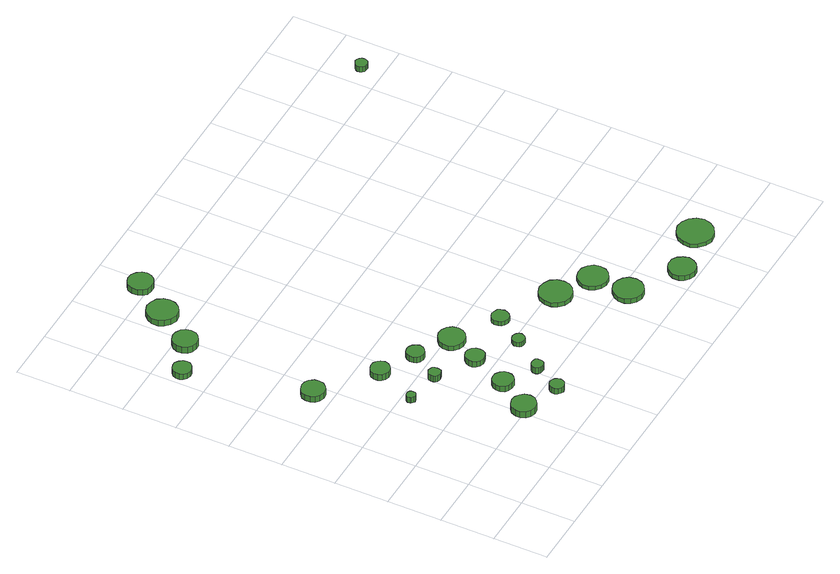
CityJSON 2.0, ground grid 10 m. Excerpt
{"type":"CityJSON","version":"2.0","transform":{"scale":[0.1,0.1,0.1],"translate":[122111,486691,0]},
"CityObjects":{
"tree1":{"type":"SolitaryVegetationObject","attributes":{"function":"something"},"geometry":[{"type":"MultiSurface","lod":"1","boundaries":[[[0,1,2,3,4,5,6,7,8,9,10,11,12,13,14]],[[15,16,17,18,19,20,21,22,23,24,25,26,27,28,29]],[[0,29,28,1]],[[1,28,27,2]],[[2,27,26,3]],[[3,26,25,4]],[[4,25,24,5]],[[5,24,23,6]],[[6,23,22,7]],[[7,22,21,8]],[[8,21,20,9]],[[9,20,19,10]],[[10,19,18,11]],[[11,18,17,12]],[[12,17,16,13]],[[13,16,15,14]],[[14,15,29,0]]]}]},
"tree2":{"type":"SolitaryVegetationObject","attributes":{"function":"something"},"geometry":[{"type":"MultiSurface","lod":"1","boundaries":[[[30,31,32,33,34,35,36,37,38,39,40,41,42,43,44]],[[45,46,47,48,49,50,51,52,53,54,55,56,57,58,59]],[[30,59,58,31]],[[31,58,57,32]],[[32,57,56,33]],[[33,56,55,34]],[[34,55,54,35]],[[35,54,53,36]],[[36,53,52,37]],[[37,52,51,38]],[[38,51,50,39]],[[39,50,49,40]],[[40,49,48,41]],[[41,48,47,42]],[[42,47,46,43]],[[43,46,45,44]],[[44,45,59,30]]]}]},
"tree3":{"type":"SolitaryVegetationObject","attributes":{"function":"something"},"geometry":[{"type":"MultiSurface","lod":"1","boundaries":[[[60,61,62,63,64,65,66,67,68,69,70,71,72,73,74]],[[75,76,77,78,79,80,81,82,83,84,85,86,87,88,89]],[[60,89,88,61]],[[61,88,87,62]],[[62,87,86,63]],[[63,86,85,64]],[[64,85,84,65]],[[65,84,83,66]],[[66,83,82,67]],[[67,82,81,68]],[[68,81,80,69]],[[69,80,79,70]],[[70,79,78,71]],[[71,78,77,72]],[[72,77,76,73]],[[73,76,75,74]],[[74,75,89,60]]]}]},
"tree4":{"type":"SolitaryVegetationObject","attributes":{"function":"something"},"geometry":[{"type":"MultiSurface","lod":"1","boundaries":[[[90,91,92,93,94,95,96,97,98,99,100,101,102,103,104]],[[105,106,107,108,109,110,111,112,113,114,115,116,117,118,119]],[[90,119,118,91]],[[91,118,117,92]],[[92,117,116,93]],[[93,116,115,94]],[[94,115,114,95]],[[95,114,113,96]],[[96,113,112,97]],[[97,112,111,98]],[[98,111,110,99]],[[99,110,109,100]],[[100,109,108,101]],[[101,108,107,102]],[[102,107,106,103]],[[103,106,105,104]],[[104,105,119,90]]]}]},
"tree5":{"type":"SolitaryVegetationObject","attributes":{"function":"something"},"geometry":[{"type":"MultiSurface","lod":"1","boundaries":[[[120,121,122,123,124,125,126,127,128,129,130,131,132,133,134]],[[135,136,137,138,139,140,141,142,143,144,145,146,147,148,149]],[[120,149,148,121]],[[121,148,147,122]],[[122,147,146,123]],[[123,146,145,124]],[[124,145,144,125]],[[125,144,143,126]],[[126,143,142,127]],[[127,142,141,128]],[[128,141,140,129]],[[129,140,139,130]],[[130,139,138,131]],[[131,138,137,132]],[[132,137,136,133]],[[133,136,135,134]],[[134,135,149,120]]]}]},
"tree6":{"type":"SolitaryVegetationObject","attributes":{"function":"something"},"geometry":[{"type":"MultiSurface","lod":"1","boundaries":[[[150,151,152,153,154,155,156,157,158,159,160,161,162,163,164]],[[165,166,167,168,169,170,171,172,173,174,175,176,177,178,179]],[[150,179,178,151]],[[151,178,177,152]],[[152,177,176,153]],[[153,176,175,154]],[[154,175,174,155]],[[155,174,173,156]],[[156,173,172,157]],[[157,172,171,158]],[[158,171,170,159]],[[159,170,169,160]],[[160,169,168,161]],[[161,168,167,162]],[[162,167,166,163]],[[163,166,165,164]],[[164,165,179,150]]]}]},
"tree7":{"type":"SolitaryVegetationObject","attributes":{"function":"something"},"geometry":[{"type":"MultiSurface","lod":"1","boundaries":[[[180,181,182,183,184,185,186,187,188,189,190,191,192,193,194]],[[195,196,197,198,199,200,201,202,203,204,205,206,207,208,209]],[[180,209,208,181]],[[181,208,207,182]],[[182,207,206,183]],[[183,206,205,184]],[[184,205,204,185]],[[185,204,203,186]],[[186,203,202,187]],[[187,202,201,188]],[[188,201,200,189]],[[189,200,199,190]],[[190,199,198,191]],[[191,198,197,192]],[[192,197,196,193]],[[193,196,195,194]],[[194,195,209,180]]]}]},
"tree8":{"type":"SolitaryVegetationObject","attributes":{"function":"something"},"geometry":[{"type":"MultiSurface","lod":"1","boundaries":[[[210,211,212,213,214,215,216,217,218,219,220,221,222,223,224]],[[225,226,227,228,229,230,231,232,233,234,235,236,237,238,239]],[[210,239,238,211]],[[211,238,237,212]],[[212,237,236,213]],[[213,236,235,214]],[[214,235,234,215]],[[215,234,233,216]],[[216,233,232,217]],[[217,232,231,218]],[[218,231,230,219]],[[219,230,229,220]],[[220,229,228,221]],[[221,228,227,222]],[[222,227,226,223]],[[223,226,225,224]],[[224,225,239,210]]]}]},
"tree9":{"type":"SolitaryVegetationObject","attributes":{"function":"something"},"geometry":[{"type":"MultiSurface","lod":"1","boundaries":[[[240,241,242,243,244,245,246,247,248,249,250,251,252,253,254]],[[255,256,257,258,259,260,261,262,263,264,265,266,267,268,269]],[[240,269,268,241]],[[241,268,267,242]],[[242,267,266,243]],[[243,266,265,244]],[[244,265,264,245]],[[245,264,263,246]],[[246,263,262,247]],[[247,262,261,248]],[[248,261,260,249]],[[249,260,259,250]],[[250,259,258,251]],[[251,258,257,252]],[[252,257,256,253]],[[253,256,255,254]],[[254,255,269,240]]]}]},
"tree10":{"type":"SolitaryVegetationObject","attributes":{"function":"something"},"geometry":[{"type":"MultiSurface","lod":"1","boundaries":[[[270,271,272,273,274,275,276,277,278,279,280,281,282,283,284]],[[285,286,287,288,289,290,291,292,293,294,295,296,297,298,299]],[[270,299,298,271]],[[271,298,297,272]],[[272,297,296,273]],[[273,296,295,274]],[[274,295,294,275]],[[275,294,293,276]],[[276,293,292,277]],[[277,292,291,278]],[[278,291,290,279]],[[279,290,289,280]],[[280,289,288,281]],[[281,288,287,282]],[[282,287,286,283]],[[283,286,285,284]],[[284,285,299,270]]]}]},
"tree11":{"type":"SolitaryVegetationObject","attributes":{"function":"something"},"geometry":[{"type":"MultiSurface","lod":"1","boundaries":[[[300,301,302,303,304,305,306,307,308,309,310,311,312,313,314]],[[315,316,317,318,319,320,321,322,323,324,325,326,327,328,329]],[[300,329,328,301]],[[301,328,327,302]],[[302,327,326,303]],[[303,326,325,304]],[[304,325,324,305]],[[305,324,323,306]],[[306,323,322,307]],[[307,322,321,308]],[[308,321,320,309]],[[309,320,319,310]],[[310,319,318,311]],[[311,318,317,312]],[[312,317,316,313]],[[313,316,315,314]],[[314,315,329,300]]]}]},
"tree12":{"type":"SolitaryVegetationObject","attributes":{"function":"something"},"geometry":[{"type":"MultiSurface","lod":"1","boundaries":[[[330,331,332,333,334,335,336,337,338,339,340,341,342,343,344]],[[345,346,347,348,349,350,351,352,353,354,355,356,357,358,359]],[[330,359,358,331]],[[331,358,357,332]],[[332,357,356,333]],[[333,356,355,334]],[[334,355,354,335]],[[335,354,353,336]],[[336,353,352,337]],[[337,352,351,338]],[[338,351,350,339]],[[339,350,349,340]],[[340,349,348,341]],[[341,348,347,342]],[[342,347,346,343]],[[343,346,345,344]],[[344,345,359,330]]]}]},
"tree13":{"type":"SolitaryVegetationObject","attributes":{"function":"something"},"geometry":[{"type":"MultiSurface","lod":"1","boundaries":[[[360,361,362,363,364,365,366,367,368,369,370,371,372,373,374]],[[375,376,377,378,379,380,381,382,383,384,385,386,387,388,389]],[[360,389,388,361]],[[361,388,387,362]],[[362,387,386,363]],[[363,386,385,364]],[[364,385,384,365]],[[365,384,383,366]],[[366,383,382,367]],[[367,382,381,368]],[[368,381,380,369]],[[369,380,379,370]],[[370,379,378,371]],[[371,378,377,372]],[[372,377,376,373]],[[373,376,375,374]],[[374,375,389,360]]]}]},
"tree14":{"type":"SolitaryVegetationObject","attributes":{"function":"something"},"geometry":[{"type":"MultiSurface","lod":"1","boundaries":[[[390,391,392,393,394,395,396,397,398,399,400,401,402,403,404]],[[405,406,407,408,409,410,411,412,413,414,415,416,417,418,419]],[[390,419,418,391]],[[391,418,417,392]],[[392,417,416,393]],[[393,416,415,394]],[[394,415,414,395]],[[395,414,413,396]],[[396,413,412,397]],[[397,412,411,398]],[[398,411,410,399]],[[399,410,409,400]],[[400,409,408,401]],[[401,408,407,402]],[[402,407,406,403]],[[403,406,405,404]],[[404,405,419,390]]]}]},
"tree15":{"type":"SolitaryVegetationObject","attributes":{"function":"something"},"geometry":[{"type":"MultiSurface","lod":"1","boundaries":[[[420,421,422,423,424,425,426,427,428,429,430,431,432,433,434]],[[435,436,437,438,439,440,441,442,443,444,445,446,447,448,449]],[[420,449,448,421]],[[421,448,447,422]],[[422,447,446,423]],[[423,446,445,424]],[[424,445,444,425]],[[425,444,443,426]],[[426,443,442,427]],[[427,442,441,428]],[[428,441,440,429]],[[429,440,439,430]],[[430,439,438,431]],[[431,438,437,432]],[[432,437,436,433]],[[433,436,435,434]],[[434,435,449,420]]]}]},
"tree16":{"type":"SolitaryVegetationObject","attributes":{"function":"something"},"geometry":[{"type":"MultiSurface","lod":"1","boundaries":[[[450,451,452,453,454,455,456,457,458,459,460,461,462,463,464]],[[465,466,467,468,469,470,471,472,473,474,475,476,477,478,479]],[[450,479,478,451]],[[451,478,477,452]],[[452,477,476,453]],[[453,476,475,454]],[[454,475,474,455]],[[455,474,473,456]],[[456,473,472,457]],[[457,472,471,458]],[[458,471,470,459]],[[459,470,469,460]],[[460,469,468,461]],[[461,468,467,462]],[[462,467,466,463]],[[463,466,465,464]],[[464,465,479,450]]]}]},
"tree17":{"type":"SolitaryVegetationObject","attributes":{"function":"something"},"geometry":[{"type":"MultiSurface","lod":"1","boundaries":[[[480,481,482,483,484,485,486,487,488,489,490,491,492,493,494]],[[495,496,497,498,499,500,501,502,503,504,505,506,507,508,509]],[[480,509,508,481]],[[481,508,507,482]],[[482,507,506,483]],[[483,506,505,484]],[[484,505,504,485]],[[485,504,503,486]],[[486,503,502,487]],[[487,502,501,488]],[[488,501,500,489]],[[489,500,499,490]],[[490,499,498,491]],[[491,498,497,492]],[[492,497,496,493]],[[493,496,495,494]],[[494,495,509,480]]]}]},
"tree18":{"type":"SolitaryVegetationObject","attributes":{"function":"something"},"geometry":[{"type":"MultiSurface","lod":"1","boundaries":[[[510,511,512,513,514,515,516,517,518,519,520,521,522,523,524]],[[525,526,527,528,529,530,531,532,533,534,535,536,537,538,539]],[[510,539,538,511]],[[511,538,537,512]],[[512,537,536,513]],[[513,536,535,514]],[[514,535,534,515]],[[515,534,533,516]],[[516,533,532,517]],[[517,532,531,518]],[[518,531,530,519]],[[519,530,529,520]],[[520,529,528,521]],[[521,528,527,522]],[[522,527,526,523]],[[523,526,525,524]],[[524,525,539,510]]]}]},
"tree19":{"type":"SolitaryVegetationObject","attributes":{"function":"something"},"geometry":[{"type":"MultiSurface","lod":"1","boundaries":[[[540,541,542,543,544,545,546,547,548,549,550,551,552,553,554]],[[555,556,557,558,559,560,561,562,563,564,565,566,567,568,569]],[[540,569,568,541]],[[541,568,567,542]],[[542,567,566,543]],[[543,566,565,544]],[[544,565,564,545]],[[545,564,563,546]],[[546,563,562,547]],[[547,562,561,548]],[[548,561,560,549]],[[549,560,559,550]],[[550,559,558,551]],[[551,558,557,552]],[[552,557,556,553]],[[553,556,555,554]],[[554,555,569,540]]]}]},
"tree20":{"type":"SolitaryVegetationObject","attributes":{"function":"something"},"geometry":[{"type":"MultiSurface","lod":"1","boundaries":[[[570,571,572,573,574,575,576,577,578,579,580,581,582,583,584]],[[585,586,587,588,589,590,591,592,593,594,595,596,597,598,599]],[[570,599,598,571]],[[571,598,597,572]],[[572,597,596,573]],[[573,596,595,574]],[[574,595,594,575]],[[575,594,593,576]],[[576,593,592,577]],[[577,592,591,578]],[[578,591,590,579]],[[579,590,589,580]],[[580,589,588,581]],[[581,588,587,582]],[[582,587,586,583]],[[583,586,585,584]],[[584,585,599,570]]]}]},
"tree21":{"type":"SolitaryVegetationObject","attributes":{"function":"something"},"geometry":[{"type":"MultiSurface","lod":"1","boundaries":[[[600,601,602,603,604,605,606,607,608,609,610,611,612,613,614]],[[615,616,617,618,619,620,621,622,623,624,625,626,627,628,629]],[[600,629,628,601]],[[601,628,627,602]],[[602,627,626,603]],[[603,626,625,604]],[[604,625,624,605]],[[605,624,623,606]],[[606,623,622,607]],[[607,622,621,608]],[[608,621,620,609]],[[609,620,619,610]],[[610,619,618,611]],[[611,618,617,612]],[[612,617,616,613]],[[613,616,615,614]],[[614,615,629,600]]]}]},
"tree22":{"type":"SolitaryVegetationObject","attributes":{"function":"something"},"geometry":[{"type":"MultiSurface","lod":"1","boundaries":[[[630,631,632,633,634,635,636,637,638,639,640,641,642,643,644]],[[645,646,647,648,649,650,651,652,653,654,655,656,657,658,659]],[[630,659,658,631]],[[631,658,657,632]],[[632,657,656,633]],[[633,656,655,634]],[[634,655,654,635]],[[635,654,653,636]],[[636,653,652,637]],[[637,652,651,638]],[[638,651,650,639]],[[639,650,649,640]],[[640,649,648,641]],[[641,648,647,642]],[[642,647,646,643]],[[643,646,645,644]],[[644,645,659,630]]]}]},
"tree23":{"type":"SolitaryVegetationObject","attributes":{"function":"something"},"geometry":[{"type":"MultiSurface","lod":"1","boundaries":[[[660,661,662,663,664,665,666,667,668,669,670,671,672,673,674]],[[675,676,677,678,679,680,681,682,683,684,685,686,687,688,689]],[[660,689,688,661]],[[661,688,687,662]],[[662,687,686,663]],[[663,686,685,664]],[[664,685,684,665]],[[665,684,683,666]],[[666,683,682,667]],[[667,682,681,668]],[[668,681,680,669]],[[669,680,679,670]],[[670,679,678,671]],[[671,678,677,672]],[[672,677,676,673]],[[673,676,675,674]],[[674,675,689,660]]]}]}
},
"vertices":[
[98,434,17],[97,442,17],[91,450,17],[84,454,17],[75,455,17],[66,452,17],[59,446,17],[56,438,17],[56,429,17],[59,421,17],[66,415,17],[75,412,17],[84,413,17],[91,418,17],[97,425,17],[97,425,5],[91,418,5],[84,413,5],[75,412,5],[66,415,5],[59,421,5],[56,429,5],[56,438,5],[59,446,5],[66,452,5],[75,455,5],[84,454,5],[91,450,5],[97,442,5],[98,434,5],
[39,652,17],[38,659,17],[33,665,17],[27,669,17],[20,669,17],[13,667,17],[8,662,17],[5,656,17],[5,648,17],[8,642,17],[13,637,17],[20,635,17],[27,636,17],[33,639,17],[38,645,17],[38,645,5],[33,639,5],[27,636,5],[20,635,5],[13,637,5],[8,642,5],[5,648,5],[5,656,5],[8,662,5],[13,667,5],[20,669,5],[27,669,5],[33,665,5],[38,659,5],[39,652,5],
[148,282,16],[148,285,16],[146,288,16],[143,290,16],[139,290,16],[136,289,16],[133,287,16],[132,284,16],[132,280,16],[133,277,16],[136,275,16],[139,273,16],[143,274,16],[146,276,16],[148,278,16],[148,278,4],[146,276,4],[143,274,4],[139,273,4],[136,275,4],[133,277,4],[132,280,4],[132,284,4],[133,287,4],[136,289,4],[139,290,4],[143,290,4],[146,288,4],[148,285,4],[148,282,4],
[231,104,16],[229,114,16],[223,121,16],[215,126,16],[206,127,16],[197,124,16],[190,118,16],[186,109,16],[186,100,16],[190,91,16],[197,85,16],[206,82,16],[215,83,16],[223,88,16],[229,95,16],[229,95,3],[223,88,3],[215,83,3],[206,82,3],[197,85,3],[190,91,3],[186,100,3],[186,109,3],[190,118,3],[197,124,3],[206,127,3],[215,126,3],[223,121,3],[229,114,3],[231,104,3],
[195,359,14],[193,367,14],[189,372,14],[183,376,14],[175,377,14],[169,374,14],[163,370,14],[160,363,14],[160,356,14],[163,349,14],[169,344,14],[175,342,14],[183,343,14],[189,347,14],[193,352,14],[193,352,1],[189,347,1],[183,343,1],[175,342,1],[169,344,1],[163,349,1],[160,356,1],[160,363,1],[163,370,1],[169,374,1],[175,377,1],[183,376,1],[189,372,1],[193,367,1],[195,359,1],
[220,274,15],[219,278,15],[217,282,15],[213,284,15],[208,285,15],[204,283,15],[200,280,15],[199,276,15],[199,271,15],[200,267,15],[204,264,15],[208,263,15],[213,263,15],[217,265,15],[219,269,15],[219,269,2],[217,265,2],[213,263,2],[208,263,2],[204,264,2],[200,267,2],[199,271,2],[199,276,2],[200,280,2],[204,283,2],[208,285,2],[213,284,2],[217,282,2],[219,278,2],[220,274,2],
[110,681,18],[108,690,18],[103,697,18],[94,702,18],[85,703,18],[76,700,18],[69,694,18],[65,685,18],[65,676,18],[69,667,18],[76,661,18],[85,658,18],[94,659,18],[103,664,18],[108,671,18],[108,671,5],[103,664,5],[94,659,5],[85,658,5],[76,661,5],[69,667,5],[65,676,5],[65,685,5],[69,694,5],[76,700,5],[85,703,5],[94,702,5],[103,697,5],[108,690,5],[110,681,5],
[266,164,14],[265,172,14],[260,178,14],[253,182,14],[245,183,14],[238,181,14],[232,175,14],[229,168,14],[229,160,14],[232,153,14],[238,148,14],[245,146,14],[253,146,14],[260,150,14],[265,157,14],[265,157,2],[260,150,2],[253,146,2],[245,146,2],[238,148,2],[232,153,2],[229,160,2],[229,168,2],[232,175,2],[238,181,2],[245,183,2],[253,182,2],[260,178,2],[265,172,2],[266,164,2],
[291,78,15],[290,84,15],[287,88,15],[282,91,15],[277,92,15],[272,90,15],[267,86,15],[265,81,15],[265,76,15],[267,71,15],[272,67,15],[277,65,15],[282,66,15],[287,69,15],[290,73,15],[290,73,3],[287,69,3],[282,66,3],[277,65,3],[272,67,3],[267,71,3],[265,76,3],[265,81,3],[267,86,3],[272,90,3],[277,92,3],[282,91,3],[287,88,3],[290,84,3],[291,78,3],
[259,327,13],[257,333,13],[253,339,13],[247,342,13],[241,343,13],[234,341,13],[229,336,13],[227,330,13],[227,323,13],[229,317,13],[234,313,13],[241,311,13],[247,311,13],[253,315,13],[257,320,13],[257,320,1],[253,315,1],[247,311,1],[241,311,1],[234,313,1],[229,317,1],[227,323,1],[227,330,1],[229,336,1],[234,341,1],[241,343,1],[247,342,1],[253,339,1],[257,333,1],[259,327,1],
[318,130,15],[317,135,15],[315,139,15],[311,141,15],[306,141,15],[302,140,15],[298,137,15],[296,133,15],[296,128,15],[298,124,15],[302,121,15],[306,120,15],[311,120,15],[315,122,15],[317,126,15],[317,126,2],[315,122,2],[311,120,2],[306,120,2],[302,121,2],[298,124,2],[296,128,2],[296,133,2],[298,137,2],[302,140,2],[306,141,2],[311,141,2],[315,139,2],[317,135,2],[318,130,2],
[297,234,13],[296,241,13],[292,247,13],[285,251,13],[278,252,13],[271,249,13],[266,244,13],[263,238,13],[263,231,13],[266,224,13],[271,219,13],[278,217,13],[285,218,13],[292,221,13],[296,227,13],[296,227,1],[292,221,1],[285,218,1],[278,217,1],[271,219,1],[266,224,1],[263,231,1],[263,238,1],[266,244,1],[271,249,1],[278,252,1],[285,251,1],[292,247,1],[296,241,1],[297,234,1],
[160,747,19],[158,758,19],[151,768,19],[141,773,19],[129,775,19],[118,771,19],[110,763,19],[105,753,19],[105,741,19],[110,731,19],[118,723,19],[129,719,19],[141,720,19],[151,726,19],[158,736,19],[158,736,7],[151,726,7],[141,720,7],[129,719,7],[118,723,7],[110,731,7],[105,741,7],[105,753,7],[110,763,7],[118,771,7],[129,775,7],[141,773,7],[151,768,7],[158,758,7],[160,747,7],
[329,291,11],[327,301,11],[321,309,11],[312,314,11],[302,315,11],[293,312,11],[285,305,11],[281,296,11],[281,286,11],[285,276,11],[293,270,11],[302,267,11],[312,268,11],[321,273,11],[327,281,11],[327,281,1],[321,273,1],[312,268,1],[302,267,1],[293,270,1],[285,276,1],[281,286,1],[281,296,1],[285,305,1],[293,312,1],[302,315,1],[312,314,1],[321,309,1],[327,301,1],[329,291,1],
[365,190,11],[364,195,11],[361,199,11],[357,201,11],[352,202,11],[347,200,11],[344,197,11],[342,193,11],[342,188,11],[344,184,11],[347,180,11],[352,179,11],[357,179,11],[361,182,11],[364,186,11],[364,186,1],[361,182,1],[357,179,1],[352,179,1],[347,180,1],[344,184,1],[342,188,1],[342,193,1],[344,197,1],[347,200,1],[352,202,1],[357,201,1],[361,199,1],[364,195,1],[365,190,1],
[200,811,21],[198,820,21],[192,828,21],[184,833,21],[174,834,21],[165,831,21],[158,825,21],[155,816,21],[155,806,21],[158,798,21],[165,791,21],[174,789,21],[184,790,21],[192,794,21],[198,802,21],[198,802,9],[192,794,9],[184,790,9],[174,789,9],[165,791,9],[158,798,9],[155,806,9],[155,816,9],[158,825,9],[165,831,9],[174,834,9],[184,833,9],[192,828,9],[198,820,9],[200,811,9],
[405,243,10],[403,250,10],[400,255,10],[394,258,10],[387,259,10],[381,257,10],[376,253,10],[374,247,10],[374,240,10],[376,234,10],[381,230,10],[387,228,10],[394,228,10],[400,232,10],[403,237,10],[403,237,1],[400,232,1],[394,228,1],[387,228,1],[381,230,1],[376,234,1],[374,240,1],[374,247,1],[376,253,1],[381,257,1],[387,259,1],[394,258,1],[400,255,1],[403,250,1],[405,243,1],
[515,189,10],[513,201,10],[506,211,10],[495,217,10],[483,219,10],[471,215,10],[462,207,10],[457,195,10],[457,183,10],[462,172,10],[471,164,10],[483,160,10],[495,161,10],[506,168,10],[513,177,10],[513,177,1],[506,168,1],[495,161,1],[483,160,1],[471,164,1],[462,172,1],[457,183,1],[457,195,1],[462,207,1],[471,215,1],[483,219,1],[495,217,1],[506,211,1],[513,201,1],[515,189,1],
[575,84,11],[573,96,11],[566,105,11],[556,110,11],[545,112,11],[534,108,11],[526,100,11],[521,90,11],[521,79,11],[526,68,11],[534,61,11],[545,57,11],[556,58,11],[566,64,11],[573,73,11],[573,73,1],[566,64,1],[556,58,1],[545,57,1],[534,61,1],[526,68,1],[521,79,1],[521,90,1],[526,100,1],[534,108,1],[545,112,1],[556,110,1],[566,105,1],[573,96,1],[575,84,1],
[577,152,9],[575,163,9],[568,172,9],[558,178,9],[547,179,9],[536,176,9],[528,168,9],[523,158,9],[523,147,9],[528,136,9],[536,129,9],[547,125,9],[558,126,9],[568,132,9],[575,141,9],[575,141,1],[568,132,1],[558,126,1],[547,125,1],[536,129,1],[528,136,1],[523,147,1],[523,158,1],[528,168,1],[536,176,1],[547,179,1],[558,178,1],[568,172,1],[575,163,1],[577,152,1],
[664,30,10],[661,40,10],[655,49,10],[647,54,10],[636,55,10],[627,52,10],[619,45,10],[615,36,10],[615,25,10],[619,16,10],[627,9,10],[636,6,10],[647,7,10],[655,12,10],[661,20,10],[661,20,0],[655,12,0],[647,7,0],[636,6,0],[627,9,0],[619,16,0],[615,25,0],[615,36,0],[619,45,0],[627,52,0],[636,55,0],[647,54,0],[655,49,0],[661,40,0],[664,30,0],
[761,52,9],[758,65,9],[750,76,9],[738,83,9],[725,85,9],[712,80,9],[702,71,9],[696,59,9],[696,45,9],[702,33,9],[712,24,9],[725,19,9],[738,21,9],[750,28,9],[758,39,9],[758,39,1],[750,28,1],[738,21,1],[725,19,1],[712,24,1],[702,33,1],[696,45,1],[696,59,1],[702,71,1],[712,80,1],[725,85,1],[738,83,1],[750,76,1],[758,65,1],[761,52,1],
[840,735,23],[839,739,23],[836,743,23],[832,745,23],[828,746,23],[823,744,23],[820,741,23],[818,737,23],[818,732,23],[820,728,23],[823,725,23],[828,724,23],[832,724,23],[836,726,23],[839,730,23],[839,730,11],[836,726,11],[832,724,11],[828,724,11],[823,725,11],[820,728,11],[818,732,11],[818,737,11],[820,741,11],[823,744,11],[828,746,11],[832,745,11],[836,743,11],[839,739,11],[840,735,11]
]}
